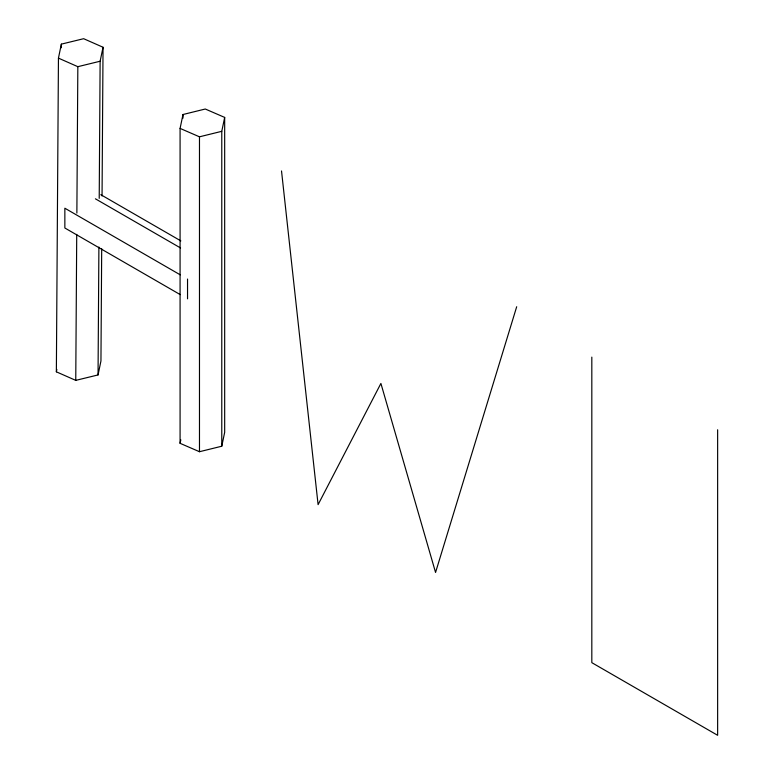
<?xml version="1.0" encoding="UTF-8"?>
<svg xmlns="http://www.w3.org/2000/svg" width="774" height="774" viewBox="0 0 774 774"><rect width="100%" height="100%" fill="white"/><g stroke="black" fill="none" stroke-linecap="round" stroke-linejoin="round"><path stroke-width="1.16" d="M101.694 248.744L100.949 360.955L98.046 374.935L75.755 380.373L56.367 371.83L58.447 58.127L61.349 44.137L83.65 38.7L103.039 47.253L102.052 195.977M61.33 47.746L61.349 44.137M75.755 380.373L76.723 234.387M76.868 213.092L77.835 66.68L58.447 58.127M98.046 374.935L98.898 247.041M99.217 198.367L100.127 61.233L103.039 47.253M56.367 371.83L56.85 369.498M180.081 128.407L182.993 114.513L205.284 109.018L224.673 117.416L224.673 432.327L221.77 446.221L199.479 451.716L180.081 443.318L180.081 128.407L199.479 136.814L221.77 131.319L224.673 117.416M180.081 443.318L180.816 439.845M516.693 306.727L435.559 572.45L380.905 383.44L318.095 504.629L281.523 170.948M77.835 66.68L100.127 61.233M100.784 194.671L180.835 240.888M95.405 198.812L180.574 247.98M180.255 274.838L64.852 208.216L64.852 228.001L180.255 294.633M717.633 429.764L717.633 735.3L591.82 662.66L591.82 357.124M221.77 131.319L221.77 446.221M199.479 136.814L199.479 451.716M187.54 279.037L187.54 298.832M182.993 114.513L182.993 118.141"/></g></svg>
